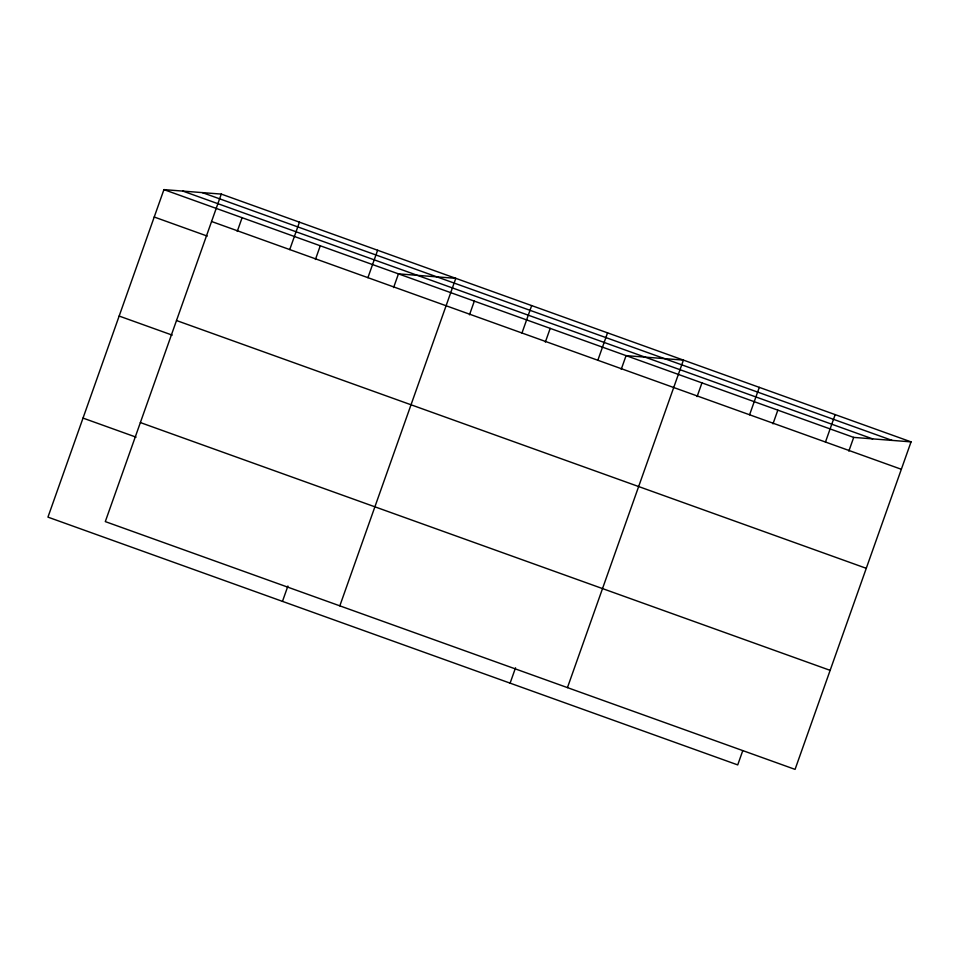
<?xml version="1.0" encoding="UTF-8"?>
<svg xmlns="http://www.w3.org/2000/svg" width="959" height="959" viewBox="0 0 959 959"><rect width="100%" height="100%" fill="white"/><g stroke="black" fill="none" stroke-linecap="round" stroke-linejoin="round"><path stroke-width="1.44" d="M221.277 194.09L105.298 521.6L795.071 769.382L911.05 441.871L221.277 194.09L163.929 189.618L47.95 517.129L737.723 764.91L742.662 750.957M237.245 231.407L242.1 217.705M289.738 249.58L299.448 222.176M315.427 259.481L320.27 245.78M367.92 277.666L377.618 250.251M282.473 601.365L287.904 586.033M393.598 287.568L398.453 273.866L455.801 278.338L339.822 605.848M469.478 314.828L474.321 301.126M521.972 333.001L531.67 305.597M545.347 342.087L550.202 328.374M597.841 360.26L607.55 332.845M510.104 683.144L515.534 667.8M621.228 369.335L626.071 355.633L683.419 360.104L567.452 687.615M697.097 396.594L701.952 382.893M749.59 414.767L759.3 387.364M772.978 423.854L777.833 410.152M825.471 442.027L835.169 414.624M848.847 451.114L853.702 437.4L911.05 441.871M202.349 192.615L892.122 440.397M182.845 191.093L872.63 438.886M163.929 189.618L853.702 437.4M211.567 221.493L901.34 469.287M154.219 217.022L207.264 236.082M176.504 320.534L866.277 568.315M119.156 316.062L172.2 335.111M140.362 422.559L830.146 670.353M83.013 418.088L136.07 437.148"/></g></svg>
